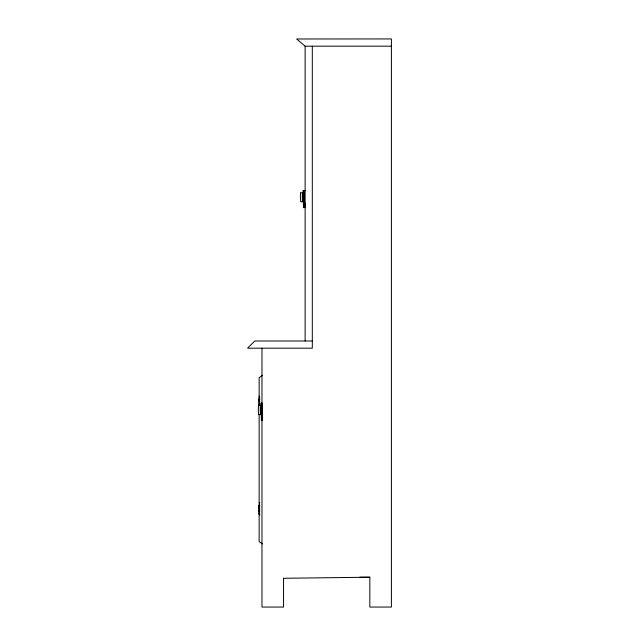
<?xml version="1.0" encoding="UTF-8"?>
<svg xmlns="http://www.w3.org/2000/svg" width="639" height="639" viewBox="0 0 639 639"><rect width="100%" height="100%" fill="white"/><g stroke="black" fill="none" stroke-linecap="round" stroke-linejoin="round"><path stroke-width="0.96" d="M261.663 409.391L261.671 410.174M303.837 202.803L303.844 204.424M303.844 196.189L303.852 198.218M262.381 375.389L259.146 377.713L259.146 405.517M258.931 404.87L259.49 404.926M259.538 504.387L259.37 504.307M303.15 190.51L304.1 190.494L304.404 207.555L303.453 207.571L303.15 190.51L305.282 190.486L304.332 190.502M305.586 207.547L303.453 207.571M262.557 420.246L261.375 420.254L261.071 403.193L262.022 403.177L262.309 419.288M261.375 420.254L262.325 420.238M283.548 578.287L369.837 577.209L369.837 607.05L391.403 607.05L391.403 38.931L296.624 38.987L305.123 46.176L391.403 46.176M261.071 403.193L262.254 403.185M312.311 340.994L254.785 340.994L247.597 348.183L312.311 348.183L312.311 46.176M259.146 514.555L259.753 514.555M259.146 514.786L259.753 514.786M359.917 577.209L369.837 577.209M259.354 404.799L259.011 404.878M259.738 511.799L258.619 511.615L259.122 511.647M259.714 399.239L258.883 399.159L259.714 399.215M259.114 403.249L259.61 403.289M259.482 404.838L259.099 404.806M259.266 504.267L259.49 504.283M259.099 403.145L259.714 403.305M259.122 510.114L258.643 509.986L259.386 510.138M259.122 510.018L259.738 510.178M259.546 397.514L259.769 397.538M259.602 511.703L258.691 511.631M262.381 543.893L259.146 541.568L259.146 414.455M305.123 46.176L305.123 340.994M283.548 578.207L283.548 607.05L261.974 607.05L261.974 348.183M259.25 396.068L259.25 403.425M259.25 404.263L259.25 405.645M261.431 411.34A4.976 0.607 89 0 1 260.528 413.768A4.976 0.607 89 0 1 260.432 405.621A4.976 0.607 89 0 1 261.399 408.768M259.282 414.28A4.976 0.607 89 0 1 258.324 409.631A4.976 0.607 89 0 1 259.178 405.669M303.509 198.657A4.976 0.607 89 0 1 302.614 201.085A4.976 0.607 89 0 1 302.511 192.938A4.976 0.607 89 0 1 303.485 196.085M301.36 201.597A4.976 0.607 89 0 1 300.402 196.948A4.976 0.607 89 0 1 301.257 192.994M304.851 204.68C305.306 210.079 304.699 198.801 304.851 204.68M260.712 409.407C260.712 413.106 261.207 408.097 260.712 409.407M302.79 196.724C302.758 200.342 303.317 195.574 302.79 196.724M259.282 399.008L259.761 399.071L259.33 399.008M258.747 400.669L259.73 400.757L258.795 400.669M258.883 401.611L259.714 401.699L258.931 401.611M259.274 502.749L259.753 502.813L259.322 502.749M258.771 506.008L259.753 506.096L258.827 506.008M259.178 505.864L259.785 505.936L259.226 505.864M258.643 507.526L259.618 507.614L258.643 507.526M258.771 508.468L259.753 508.556L258.827 508.468M258.643 513.229L259.618 513.325L258.643 513.229"/></g></svg>
